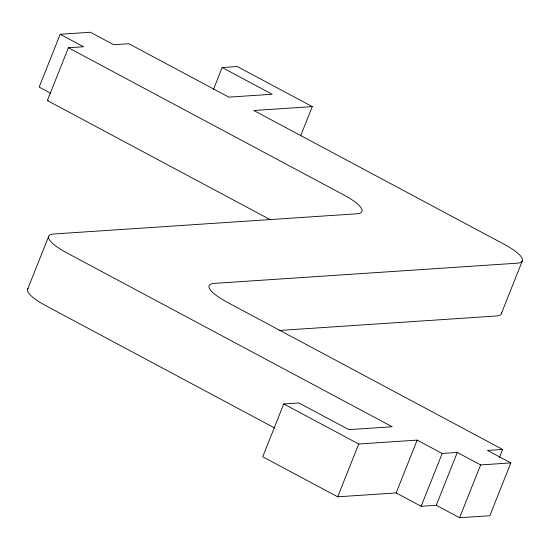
<?xml version="1.0" encoding="UTF-8"?>
<svg xmlns="http://www.w3.org/2000/svg" width="550" height="550" viewBox="0 0 550 550"><rect width="100%" height="100%" fill="white"/><g stroke="black" fill="none" stroke-linecap="round" stroke-linejoin="round"><path stroke-width="0.82" d="M213.393 89.616L222.173 67.54L272.161 94.256L228.821 97.144L128.851 43.718L113.733 44.729L90.406 32.264L60.177 34.279L39.16 87.093L50.82 93.321M270.215 219.656L47.369 100.567L68.386 47.754L83.504 46.743L60.177 34.279M27.562 289.396L48.579 236.583M300.664 135.767L312.269 106.604L237.291 66.536L222.173 67.54M68.386 47.754L343.296 194.666A41.738 9.673 21.7 0 1 356.462 213.819L54.113 233.97A41.738 9.673 21.7 0 0 67.279 253.124L392.178 426.752L348.844 429.639L298.856 402.93L283.745 403.941L262.721 456.754L337.7 496.822L396.158 492.924L421.149 506.282L436.267 505.271L459.594 517.736L489.823 515.721L510.84 462.908L487.52 450.443L502.631 449.433L499.496 457.318M337.7 496.822L358.717 444.008L417.175 440.11L442.166 453.468L457.284 452.457L480.611 464.922L510.84 462.908M396.158 492.924L417.175 440.11M421.149 506.282L442.166 453.468M501.421 313.418L522.438 260.604M436.267 505.271L457.284 452.457M459.594 517.736L480.611 464.922M47.369 100.567L48.311 100.499M312.269 106.604L253.811 110.502L503.738 244.062A41.738 9.673 21.7 0 1 516.904 263.209L214.555 283.367A41.738 9.673 21.7 0 0 227.721 302.521L502.631 449.433M278.981 330.488L495.887 316.03A41.738 9.673 21.7 0 0 501.483 312.386M283.745 403.941L358.717 444.008M274.897 428.12L46.262 305.938A41.738 9.673 21.7 0 1 28.016 288.53"/></g></svg>
